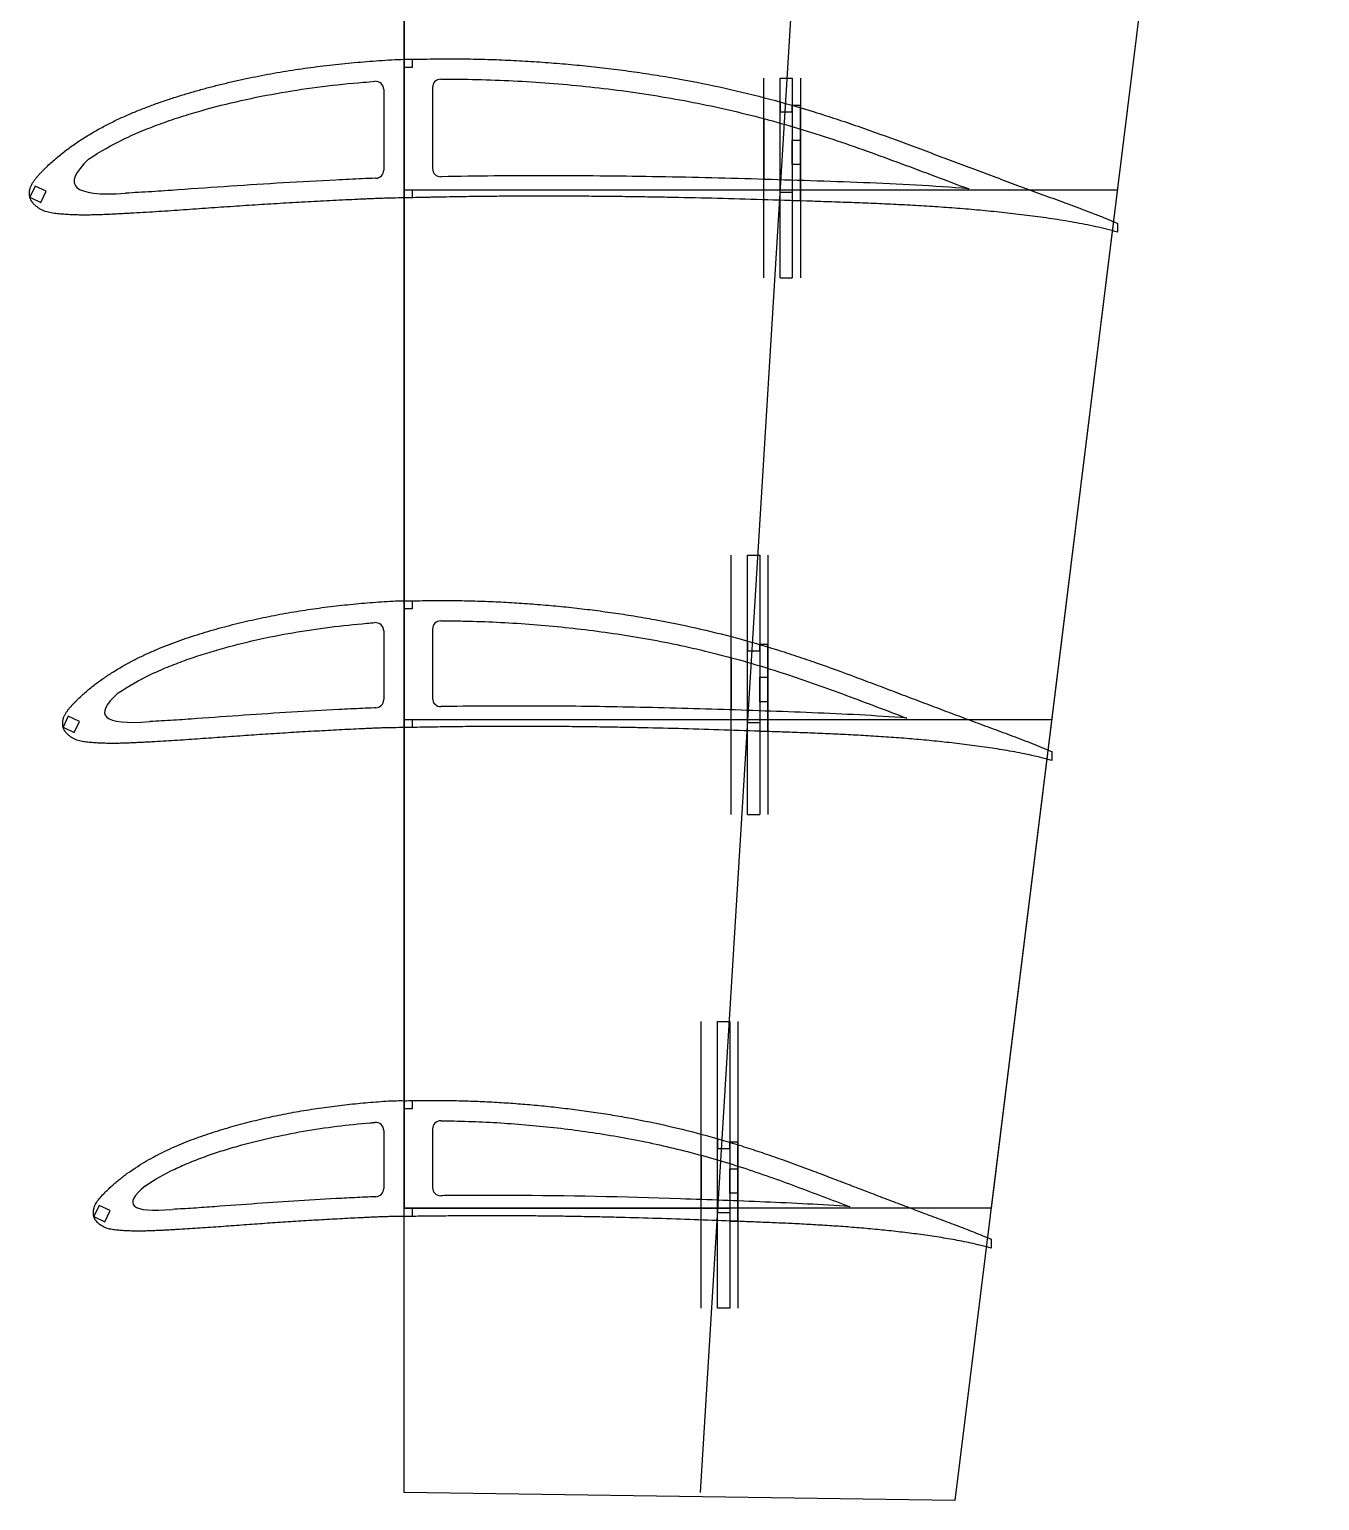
# Model space of a CAD drawing. Header units: millimetres. Extents: x -6564 to 404, y -3346 to 414.
# Drawn here: x -3141.1 to -2824.3, y -3346 to -2984.9 of the extents above; entities that cross this region are included whole.
import ezdxf

# ---------------------------------------------------------------- set-up
doc = ezdxf.new("R2010")
doc.units = ezdxf.units.MM
for name, color, linetype in [('10', 7, 'Continuous'), ('11', 80, 'Continuous'), ('7', 1, 'Continuous')]:
    doc.layers.add(name, color=color, linetype=linetype)
doc.layers.add('剖面线层', color=2, linetype='Continuous', lineweight=25)
doc.layers.add('细线层', color=4, linetype='Continuous', lineweight=25)

msp = doc.modelspace()

# ---------------------------------------------------------------- linework, layer by layer
for p, q in [((-3049.1355, -2994.2049), (-3049.1355, -2992.2205)), ((-3047.1355, -2992.2049), (-3047.1355, -2994.2049)), ((-3047.1355, -2994.2049), (-3049.1355, -2994.2049)), ((-3054.1355, -2999.6211), (-3054.1355, -3019.4115)), ((-3042.1355, -2999.1159), (-3042.1355, -3019.0498)), ((-2956.825, -3002.6789), (-2956.825, -3005.0789)), ((-2953.825, -3005.0789), (-2953.825, -3003.5238)), ((-2960.825, -3006.7773), (-2960.825, -3021.6916)), ((-2956.825, -3005.0789), (-2953.825, -3005.0789)), ((-2953.825, -3005.0789), (-2953.825, -3012.0789)), ((-2953.825, -3008.7307), (-2953.825, -3021.9099)), ((-2953.825, -3012.0789), (-2951.825, -3012.0789)), ((-2951.825, -3012.0789), (-2951.825, -3018.0789)), ((-2951.825, -3018.0789), (-2953.825, -3018.0789)), ((-2953.825, -3018.0789), (-2953.825, -3024.818)), ((-3049.1355, -3026.2342), (-3049.1355, -3024.2342)), ((-3049.1355, -3024.2342), (-3047.1355, -3024.2342)), ((-3047.1355, -3024.2342), (-3047.1355, -3026.1936)), ((-2956.825, -3026.818), (-2956.825, -3024.818)), ((-2956.825, -3024.818), (-2953.825, -3024.818)), ((-2953.825, -3024.818), (-2953.825, -3026.9134)), ((-3049.1355, -3127.1155), (-3049.1355, -3125.1325)), ((-3047.1355, -3125.1155), (-3047.1355, -3127.1155)), ((-3047.1355, -3127.1155), (-3049.1355, -3127.1155)), ((-3054.1355, -3132.4872), (-3054.1355, -3149.3926)), ((-3042.1355, -3132.0491), (-3042.1355, -3149.0932)), ((-2964.7989, -3135.0009), (-2964.7989, -3137.4009)), ((-2964.7989, -3137.4009), (-2961.7989, -3137.4009)), ((-2961.7989, -3137.4009), (-2961.7989, -3135.8629)), ((-2961.7989, -3137.4009), (-2961.7989, -3143.9009)), ((-2968.7989, -3139.0869), (-2968.7989, -3151.8966)), ((-2961.7989, -3141.0794), (-2961.7989, -3152.1353)), ((-2961.7989, -3143.9009), (-2959.7989, -3143.9009)), ((-2959.7989, -3143.9009), (-2959.7989, -3149.9009)), ((-2959.7989, -3149.9009), (-2961.7989, -3149.9009)), ((-2961.7989, -3149.9009), (-2961.7989, -3155.0349)), ((-3049.1355, -3156.2342), (-3049.1355, -3154.2342)), ((-3049.1355, -3154.2342), (-3047.1355, -3154.2342)), ((-3047.1355, -3154.2342), (-3047.1355, -3156.2002)), ((-2964.7989, -3157.0349), (-2964.7989, -3155.0349)), ((-2964.7989, -3155.0349), (-2961.7989, -3155.0349)), ((-2961.7989, -3155.0349), (-2961.7989, -3157.1392)), ((-3049.1355, -3249.803), (-3049.1355, -3247.8208)), ((-3047.1355, -3247.803), (-3047.1355, -3249.803)), ((-3047.1355, -3249.803), (-3049.1355, -3249.803)), ((-3054.1355, -3255.1355), (-3054.1355, -3269.3783)), ((-3042.1355, -3254.7654), (-3042.1355, -3269.138)), ((-2972.1594, -3257.149), (-2972.1594, -3259.549)), ((-2972.1594, -3259.549), (-2969.1594, -3259.549)), ((-2969.1594, -3259.549), (-2969.1594, -3258.0303)), ((-2976.1594, -3261.2212), (-2976.1594, -3272.0866)), ((-2969.1594, -3263.2578), (-2969.1594, -3272.3481)), ((-2969.1594, -3264.549), (-2967.1594, -3264.549)), ((-2969.1594, -3270.549), (-2969.1594, -3264.549)), ((-2967.1594, -3264.549), (-2967.1594, -3270.549)), ((-2967.1594, -3270.549), (-2969.1594, -3270.549)), ((-3049.1355, -3276.2342), (-3049.1355, -3274.2342)), ((-3049.1355, -3274.2342), (-3047.1355, -3274.2342)), ((-3047.1355, -3274.2342), (-3047.1355, -3276.2085)), ((-2972.1594, -3277.2384), (-2972.1594, -3275.2384)), ((-2972.1594, -3275.2384), (-2969.1594, -3275.2384)), ((-2969.1594, -3275.2384), (-2969.1594, -3277.3527))]:
    msp.add_line(p, q)
at = {"color": 7, "linetype": 'Continuous', "lineweight": 25}
for p, q in [((-3126.5964, -3016.7488), (-3126.5963, -3016.749)), ((-3139.7513, -3023.3476), (-3141.0191, -3026.0665)), ((-3137.0323, -3024.6154), (-3139.7513, -3023.3476)), ((-3138.3002, -3027.3344), (-3137.0323, -3024.6154)), ((-3141.0191, -3026.0665), (-3138.3002, -3027.3344)), ((-2873.9934, -3032.4624), (-2873.9912, -3034.6469)), ((-3119.3447, -3147.7519), (-3119.3445, -3147.7521)), ((-3131.5777, -3153.4439), (-3132.8456, -3156.1628)), ((-3128.8588, -3154.7117), (-3131.5777, -3153.4439)), ((-3130.1266, -3157.4307), (-3128.8588, -3154.7117)), ((-3132.8456, -3156.1628), (-3130.1266, -3157.4307)), ((-2890.1276, -3162.1163), (-2890.1247, -3164.3117)), ((-3112.6501, -3268.6778), (-3112.6497, -3268.6781)), ((-3124.032, -3273.5327), (-3125.2999, -3276.2516)), ((-3121.3131, -3274.8005), (-3124.032, -3273.5327)), ((-3122.5809, -3277.5194), (-3121.3131, -3274.8005)), ((-3106.0342, -3274.5098), (-3106.0358, -3274.5099)), ((-3125.2999, -3276.2516), (-3122.5809, -3277.5194)), ((-2905.0225, -3281.7967), (-2905.019, -3284.0021))]:
    msp.add_line(p, q, dxfattribs=at)
for centre, start, end in [((-3056.1355, -2999.6211), 0, 94.349868), ((-3040.1355, -2999.1159), 90.458323, 180), ((-3056.1355, -3019.4115), 272.117061, 0), ((-3040.1355, -3019.0498), 180, 271.122232), ((-3056.1355, -3132.4872), 0, 94.496354), ((-3040.1355, -3132.0491), 90.096453, 180), ((-3056.1355, -3149.3926), 272.302083, 360), ((-3040.1355, -3149.0932), 180, 270.923656), ((-3056.1355, -3255.1355), 0, 94.699744), ((-3040.1355, -3254.7654), 89.686792, 180), ((-3056.1355, -3269.3783), 272.593728, 360), ((-3040.1355, -3269.138), 180, 270.708374)]:
    msp.add_arc(centre, 2, start, end)
for points, knots in [([(-2873.9912, -3034.6469), (-2874.8671, -3034.3875), (-2876.6376, -3033.934), (-2879.3039, -3033.299), (-2881.9871, -3032.737), (-2884.6814, -3032.2311), (-2887.3849, -3031.776), (-2890.0948, -3031.361), (-2892.8095, -3030.9765), (-2895.5277, -3030.6171), (-2898.2491, -3030.2809), (-2901.8813, -3029.8615), (-2906.4279, -3029.3922), (-2911.8922, -3028.9101), (-2917.3627, -3028.4978), (-2922.8382, -3028.1524), (-2928.3173, -3027.8622), (-2933.7988, -3027.6166), (-2939.282, -3027.4039), (-2944.7662, -3027.2112), (-2952.079, -3026.968), (-2961.2208, -3026.6758), (-2972.1923, -3026.3676), (-2981.336, -3026.1609), (-2988.6512, -3026.0299), (-2994.1377, -3025.9486), (-2999.6239, -3025.8842), (-3005.1101, -3025.8402), (-3010.5958, -3025.8134), (-3016.0812, -3025.8074), (-3021.566, -3025.8222), (-3027.0501, -3025.8613), (-3031.6195, -3025.9126), (-3035.2745, -3025.9653), (-3038.0155, -3026.0126), (-3040.2994, -3026.0544), (-3042.1264, -3026.0944), (-3043.9532, -3026.1308), (-3046.2364, -3026.1771), (-3048.0632, -3026.2109), (-3049.9982, -3026.253), (-3051.5305, -3026.2855), (-3053.5734, -3026.3348), (-3055.1054, -3026.3789), (-3056.6371, -3026.4356), (-3058.1681, -3026.5046), (-3059.6992, -3026.5732), (-3061.7406, -3026.6625), (-3064.2918, -3026.7843), (-3067.3527, -3026.936), (-3070.4132, -3027.0941), (-3074.493, -3027.3159), (-3078.5718, -3027.5505), (-3082.6495, -3027.8), (-3085.7072, -3027.9928), (-3088.7645, -3028.1915), (-3091.8212, -3028.3959), (-3094.8775, -3028.6052), (-3097.9335, -3028.8184), (-3100.9891, -3029.0347), (-3104.0446, -3029.2512), (-3107.1003, -3029.4642), (-3110.1565, -3029.6681), (-3113.2136, -3029.8583), (-3115.762, -3030.0008), (-3117.8011, -3030.1074), (-3119.3306, -3030.1842), (-3120.8602, -3030.258), (-3122.39, -3030.3272), (-3123.9202, -3030.3866), (-3125.451, -3030.4325), (-3126.9822, -3030.4549), (-3128.5136, -3030.4537), (-3130.0446, -3030.4188), (-3131.5748, -3030.3556), (-3133.1025, -3030.2489), (-3134.6274, -3030.1088), (-3136.1455, -3029.8987), (-3137.3765, -3029.5432), (-3138.2994, -3029.1041), (-3138.8456, -3028.7734), (-3139.2571, -3028.4718), (-3139.6547, -3028.1519), (-3140.0217, -3027.7964), (-3140.3089, -3027.4547), (-3140.4633, -3027.2523), (-3140.5718, -3027.0951), (-3140.6714, -3026.9321), (-3140.7599, -3026.7626), (-3140.8388, -3026.5887), (-3140.9179, -3026.4156), (-3140.9873, -3026.2389), (-3141.0332, -3026.0545), (-3141.0688, -3025.8678), (-3141.0952, -3025.6788), (-3141.1138, -3025.4888), (-3141.129, -3025.2342), (-3141.1339, -3024.9148), (-3141.0988, -3024.5971), (-3141.0643, -3024.3451), (-3141.0262, -3024.1578), (-3140.9774, -3023.9729), (-3140.9033, -3023.7291), (-3140.792, -3023.4302), (-3140.63, -3023.0835), (-3140.3904, -3022.6327), (-3140.0454, -3022.0955), (-3139.5882, -3021.4812), (-3139.0982, -3020.8925), (-3138.5859, -3020.3235), (-3138.0565, -3019.7703), (-3137.5187, -3019.2253), (-3136.7935, -3018.5069), (-3135.8663, -3017.6299), (-3134.722, -3016.612), (-3133.5428, -3015.6348), (-3132.3359, -3014.6922), (-3130.6929, -3013.4797), (-3128.5831, -3012.0424), (-3125.9816, -3010.425), (-3123.3156, -3008.9163), (-3120.5924, -3007.5133), (-3117.8176, -3006.2157), (-3114.9999, -3005.014), (-3112.1502, -3003.8906), (-3109.2724, -3002.8409), (-3106.3718, -3001.8564), (-3103.4507, -3000.9339), (-3100.512, -3000.069), (-3097.5587, -2999.2554), (-3094.5923, -2998.4901), (-3091.614, -2997.7725), (-3088.6245, -2997.1023), (-3084.625, -2996.2707), (-3079.6028, -2995.3435), (-3074.5556, -2994.5613), (-3070.5063, -2994.0155), (-3067.4639, -2993.647), (-3064.417, -2993.3164), (-3061.3664, -2993.0192), (-3058.3116, -2992.768), (-3055.2554, -2992.5319), (-3052.1968, -2992.3273), (-3050.1557, -2992.2428), (-3049.1355, -2992.2205)], [0, 0, 0, 0, 0.00737426, 0.01474851, 0.02212277, 0.02949703, 0.03687129, 0.04424554, 0.0516198, 0.05899406, 0.06636831, 0.07374257, 0.08849108, 0.1032396, 0.11798811, 0.13273663, 0.14748514, 0.16223365, 0.17698217, 0.19173068, 0.2064792, 0.23597622, 0.26547325, 0.29497028, 0.3097188, 0.32446731, 0.33921582, 0.35396434, 0.36871285, 0.38346137, 0.39820988, 0.41295839, 0.42770691, 0.43508116, 0.44245542, 0.44982968, 0.45351681, 0.45720394, 0.46457819, 0.47195245, 0.47195245, 0.48020319, 0.48432856, 0.48845394, 0.49257931, 0.49670468, 0.50083005, 0.50495542, 0.51320616, 0.52145691, 0.52970765, 0.53795839, 0.55445988, 0.56271062, 0.57096137, 0.57921211, 0.58746285, 0.59571359, 0.60396434, 0.61221508, 0.62046582, 0.62871657, 0.63696731, 0.64521805, 0.6534688, 0.65759417, 0.66171954, 0.66584491, 0.66997028, 0.67409565, 0.67822102, 0.6823464, 0.68647177, 0.69059714, 0.69472251, 0.69884788, 0.70297325, 0.70709862, 0.711224, 0.71328668, 0.71534937, 0.71638071, 0.71741205, 0.71947474, 0.72050608, 0.72102175, 0.72153742, 0.7220531, 0.72256877, 0.72308444, 0.72360011, 0.72411578, 0.72463145, 0.72514712, 0.7256628, 0.72617847, 0.72669414, 0.72772548, 0.72875682, 0.7292725, 0.72978817, 0.73030384, 0.73081951, 0.73185085, 0.7328822, 0.73391354, 0.73597622, 0.73803891, 0.7401016, 0.74216428, 0.74422697, 0.74628965, 0.74835234, 0.75247771, 0.75660308, 0.76072845, 0.76485383, 0.7689792, 0.77722994, 0.78548068, 0.79373143, 0.80198217, 0.81023291, 0.81848365, 0.8267344, 0.83498514, 0.84323588, 0.85148663, 0.85973737, 0.86798811, 0.87623886, 0.8844896, 0.89274034, 0.90099108, 0.91749257, 0.93399406, 0.9422448, 0.95049554, 0.95874629, 0.96699703, 0.97524777, 0.98349851, 0.99174926, 1, 1, 1, 1]), ([(-3049.1355, -2992.2205), (-3048.1912, -2992.2145), (-3046.3028, -2992.199), (-3043.4704, -2992.1607), (-3040.638, -2992.114), (-3037.8053, -2992.1042), (-3034.9726, -2992.1137), (-3031.1959, -2992.1677), (-3027.4203, -2992.2695), (-3023.6464, -2992.4235), (-3019.874, -2992.6089), (-3015.162, -2992.9049), (-3009.5143, -2993.355), (-3003.8753, -2993.9031), (-2998.246, -2994.5446), (-2992.6289, -2995.2833), (-2987.0254, -2996.1209), (-2979.577, -2997.3814), (-2970.3166, -2999.2362), (-2959.3077, -3001.9283), (-2950.231, -3004.5373), (-2943.0361, -3006.8394), (-2935.8816, -3009.2642), (-2928.779, -3011.8369), (-2921.7, -3014.4729), (-2916.3963, -3016.4646), (-2911.0926, -3018.4565), (-2905.7884, -3020.447), (-2900.481, -3022.4289), (-2896.054, -3024.0695), (-2892.5095, -3025.3738), (-2889.849, -3026.3462), (-2887.1887, -3027.3194), (-2884.5309, -3028.2992), (-2881.8802, -3029.2982), (-2879.2373, -3030.3179), (-2876.6076, -3031.3711), (-2874.8605, -3032.0884), (-2873.9934, -3032.4624)], [0, 0, 0, 0, 0.015625, 0.03125, 0.046875, 0.0625, 0.078125, 0.09375, 0.125, 0.140625, 0.15625, 0.1875, 0.21875, 0.25, 0.28125, 0.3125, 0.34375, 0.375, 0.4375, 0.5, 0.5625, 0.59375, 0.625, 0.6875, 0.71875, 0.75, 0.78125, 0.8125, 0.84375, 0.875, 0.890625, 0.90625, 0.921875, 0.9375, 0.953125, 0.96875, 0.984375, 1, 1, 1, 1]), ([(-3126.5963, -3016.749), (-3123.7745, -3014.8559), (-3120.8466, -3013.2038), (-3116.3221, -3011.0262), (-3114.7915, -3010.3513), (-3111.6972, -3009.0762), (-3110.1339, -3008.4755), (-3106.9795, -3007.337), (-3105.3888, -3006.7982), (-3102.1834, -3005.7752), (-3100.5675, -3005.2911), (-3095.6961, -3003.9096), (-3092.4281, -3003.0836), (-3085.8549, -3001.6053), (-3082.5495, -3000.9535), (-3075.9046, -2999.8098), (-3072.5629, -2999.3173), (-3065.871, -2998.4811), (-3062.5186, -2998.1334), (-3058.2025, -2997.7765), (-3057.245, -2997.6998), (-3056.2872, -2997.6269)], [0, 0, 0, 0, 0.125, 0.125, 0.1875, 0.1875, 0.25, 0.25, 0.3125, 0.3125, 0.375, 0.375, 0.5, 0.5, 0.625, 0.625, 0.75, 0.75, 0.875, 0.875, 0.910623833, 0.910623833, 0.910623833, 0.910623833]), ([(-3040.1515, -2997.116), (-3040.1487, -2997.116), (-3040.1459, -2997.1159), (-3037.1699, -2997.0922), (-3034.1994, -2997.1134), (-3025.2963, -2997.3054), (-3019.3714, -2997.6028), (-3007.5421, -2998.5201), (-3001.6375, -2999.1392), (-2992.7959, -3000.3122), (-2989.8509, -3000.7441), (-2983.9684, -3001.7006), (-2981.0408, -3002.2238), (-2972.3007, -3003.9336), (-2966.532, -3005.2646), (-2957.9627, -3007.536), (-2955.12, -3008.3382), (-2949.4618, -3010.0322), (-2946.6467, -3010.9254), (-2938.2361, -3013.7188), (-2932.6751, -3015.7327), (-2924.3536, -3018.8191), (-2921.5831, -3019.8588), (-2916.0425, -3021.9395), (-2913.2723, -3022.9802), (-2910.5016, -3024.0196)], [0.062441146, 0.062441146, 0.062441146, 0.062441146, 0.0625, 0.0625, 0.125, 0.125, 0.25, 0.25, 0.375, 0.375, 0.4375, 0.4375, 0.5, 0.5, 0.625, 0.625, 0.6875, 0.6875, 0.75, 0.75, 0.875, 0.875, 0.9375, 0.9375, 1, 1, 1, 1]), ([(-3056.0616, -3021.4101), (-3056.0942, -3021.4113), (-3056.1268, -3021.4126), (-3057.2379, -3021.4543), (-3058.3159, -3021.5051), (-3060.4721, -3021.6012), (-3061.5503, -3021.6481), (-3063.7062, -3021.7491), (-3064.784, -3021.8016), (-3070.173, -3022.0683), (-3074.4831, -3022.3018), (-3083.1006, -3022.8111), (-3087.4082, -3023.0864), (-3096.0216, -3023.6674), (-3100.3272, -3023.9763), (-3106.7862, -3024.4296), (-3108.9394, -3024.5776), (-3113.2471, -3024.8511), (-3115.4017, -3024.9744), (-3117.557, -3025.0864)], [0.702652949, 0.702652949, 0.702652949, 0.702652949, 0.703125, 0.703125, 0.71875, 0.71875, 0.734375, 0.734375, 0.75, 0.75, 0.8125, 0.8125, 0.875, 0.875, 0.9375, 0.9375, 0.96875, 0.96875, 1, 1, 1, 1]), ([(-2910.5016, -3024.0196), (-2914.8073, -3023.6574), (-2919.1158, -3023.3625), (-2927.7373, -3022.8757), (-2932.0502, -3022.6823), (-2940.6781, -3022.345), (-2944.993, -3022.1992), (-2953.6232, -3021.9148), (-2957.9385, -3021.7767), (-2970.8857, -3021.3934), (-2979.5191, -3021.1825), (-2996.7917, -3020.8958), (-3005.4279, -3020.8147), (-3022.6995, -3020.8043), (-3031.3349, -3020.8798), (-3040.012, -3021.0478), (-3040.0542, -3021.0486), (-3040.0963, -3021.0495)], [0, 0, 0, 0, 0.0625, 0.0625, 0.125, 0.125, 0.1875, 0.1875, 0.25, 0.25, 0.375, 0.375, 0.5, 0.5, 0.625, 0.625, 0.625610156, 0.625610156, 0.625610156, 0.625610156]), ([(-2890.1247, -3164.3117), (-2890.9232, -3164.0799), (-2892.534, -3163.6651), (-2894.9605, -3163.0886), (-2897.4008, -3162.5741), (-2899.8506, -3162.1094), (-2902.308, -3161.689), (-2904.7709, -3161.3041), (-2907.2376, -3160.9467), (-2909.7073, -3160.6128), (-2912.1796, -3160.3001), (-2915.4789, -3159.9103), (-2919.6082, -3159.4734), (-2924.5699, -3159.0241), (-2929.5361, -3158.638), (-2934.506, -3158.312), (-2939.4782, -3158.0358), (-2944.452, -3157.7995), (-2949.4267, -3157.5925), (-2954.4017, -3157.404), (-2961.0352, -3157.1642), (-2969.3272, -3156.8764), (-2979.2788, -3156.5693), (-2987.5736, -3156.3588), (-2994.2108, -3156.2212), (-2999.1894, -3156.1333), (-3004.1687, -3156.0606), (-3009.1488, -3156.0069), (-3014.1297, -3155.9682), (-3019.1115, -3155.9486), (-3024.0942, -3155.9475), (-3029.0778, -3155.9693), (-3033.2315, -3156.0038), (-3036.5549, -3156.0421), (-3039.0477, -3156.0771), (-3041.1252, -3156.1111), (-3042.7873, -3156.1417), (-3044.4495, -3156.1647), (-3046.5273, -3156.191), (-3048.1901, -3156.2151), (-3049.9513, -3156.2508), (-3051.3462, -3156.2721), (-3053.2061, -3156.3066), (-3054.6011, -3156.341), (-3055.9957, -3156.3913), (-3057.3897, -3156.4572), (-3058.7838, -3156.5218), (-3060.643, -3156.6039), (-3062.9666, -3156.7182), (-3065.7549, -3156.8596), (-3068.5433, -3157.0064), (-3072.2609, -3157.2128), (-3075.9783, -3157.4308), (-3079.6954, -3157.6628), (-3082.4831, -3157.8417), (-3085.2707, -3158.0262), (-3088.0581, -3158.2157), (-3090.8455, -3158.4099), (-3093.6327, -3158.6081), (-3096.4199, -3158.8086), (-3099.2073, -3159.0094), (-3101.9951, -3159.2071), (-3104.7836, -3159.3967), (-3107.5731, -3159.5736), (-3109.8986, -3159.706), (-3111.7595, -3159.8056), (-3113.1553, -3159.8773), (-3114.5513, -3159.9466), (-3115.9475, -3160.0111), (-3117.3441, -3160.0667), (-3118.7412, -3160.1104), (-3120.1389, -3160.1309), (-3121.5368, -3160.1309), (-3122.9342, -3160.0987), (-3124.3311, -3160.0419), (-3125.7255, -3159.9433), (-3127.1177, -3159.8165), (-3128.5026, -3159.6177), (-3129.6231, -3159.2806), (-3130.4594, -3158.8671), (-3130.9546, -3158.5596), (-3131.3256, -3158.2778), (-3131.6845, -3157.9808), (-3132.0135, -3157.6501), (-3132.2691, -3157.3327), (-3132.4049, -3157.144), (-3132.4999, -3156.9977), (-3132.5866, -3156.8464), (-3132.6635, -3156.6898), (-3132.7313, -3156.5291), (-3132.7966, -3156.368), (-3132.851, -3156.2033), (-3132.8838, -3156.033), (-3132.9086, -3155.8611), (-3132.9266, -3155.6879), (-3132.9385, -3155.514), (-3132.9482, -3155.2814), (-3132.9537, -3154.9899), (-3132.9234, -3154.6997), (-3132.8995, -3154.4687), (-3132.8692, -3154.2968), (-3132.8281, -3154.1272), (-3132.7653, -3153.9032), (-3132.6694, -3153.6281), (-3132.5254, -3153.3098), (-3132.3125, -3152.8952), (-3132.0019, -3152.402), (-3131.5886, -3151.838), (-3131.1445, -3151.2982), (-3130.6789, -3150.7767), (-3130.1968, -3150.2706), (-3129.7073, -3149.7717), (-3129.0464, -3149.1147), (-3128.2017, -3148.3123), (-3127.1592, -3147.3806), (-3126.0842, -3146.4868), (-3124.9842, -3145.6241), (-3123.4862, -3144.5147), (-3121.5619, -3143.2004), (-3119.1896, -3141.7202), (-3116.7573, -3140.3411), (-3114.2733, -3139.0574), (-3111.7416, -3137.8711), (-3109.1709, -3136.7723), (-3106.5714, -3135.7443), (-3103.9458, -3134.7853), (-3101.2999, -3133.8844), (-3098.6351, -3133.0412), (-3095.9547, -3132.2502), (-3093.261, -3131.5062), (-3090.5557, -3130.8063), (-3087.8396, -3130.1501), (-3085.1137, -3129.5372), (-3081.4671, -3128.7768), (-3076.8888, -3127.9292), (-3072.2889, -3127.2135), (-3068.5991, -3126.7142), (-3065.8273, -3126.3774), (-3063.0518, -3126.0744), (-3060.2732, -3125.8031), (-3057.4915, -3125.5715), (-3054.7088, -3125.3545), (-3051.9233, -3125.1817), (-3050.0643, -3125.1326), (-3049.1355, -3125.1325)], [0, 0, 0, 0, 0.00737426, 0.01474851, 0.02212277, 0.02949703, 0.03687129, 0.04424554, 0.0516198, 0.05899406, 0.06636831, 0.07374257, 0.08849108, 0.1032396, 0.11798811, 0.13273663, 0.14748514, 0.16223365, 0.17698217, 0.19173068, 0.2064792, 0.23597622, 0.26547325, 0.29497028, 0.3097188, 0.32446731, 0.33921582, 0.35396434, 0.36871285, 0.38346137, 0.39820988, 0.41295839, 0.42770691, 0.43508116, 0.44245542, 0.44982968, 0.45351681, 0.45720394, 0.46457819, 0.47195245, 0.47195245, 0.48020319, 0.48432856, 0.48845394, 0.49257931, 0.49670468, 0.50083005, 0.50495542, 0.51320616, 0.52145691, 0.52970765, 0.53795839, 0.55445988, 0.56271062, 0.57096137, 0.57921211, 0.58746285, 0.59571359, 0.60396434, 0.61221508, 0.62046582, 0.62871657, 0.63696731, 0.64521805, 0.6534688, 0.65759417, 0.66171954, 0.66584491, 0.66997028, 0.67409565, 0.67822102, 0.6823464, 0.68647177, 0.69059714, 0.69472251, 0.69884788, 0.70297325, 0.70709862, 0.711224, 0.71328668, 0.71534937, 0.71638071, 0.71741205, 0.71947474, 0.72050608, 0.72102175, 0.72153742, 0.7220531, 0.72256877, 0.72308444, 0.72360011, 0.72411578, 0.72463145, 0.72514712, 0.7256628, 0.72617847, 0.72669414, 0.72772548, 0.72875682, 0.7292725, 0.72978817, 0.73030384, 0.73081951, 0.73185085, 0.7328822, 0.73391354, 0.73597622, 0.73803891, 0.7401016, 0.74216428, 0.74422697, 0.74628965, 0.74835234, 0.75247771, 0.75660308, 0.76072845, 0.76485383, 0.7689792, 0.77722994, 0.78548068, 0.79373143, 0.80198217, 0.81023291, 0.81848365, 0.8267344, 0.83498514, 0.84323588, 0.85148663, 0.85973737, 0.86798811, 0.87623886, 0.8844896, 0.89274034, 0.90099108, 0.91749257, 0.93399406, 0.9422448, 0.95049554, 0.95874629, 0.96699703, 0.97524777, 0.98349851, 0.99174926, 1, 1, 1, 1]), ([(-3049.1355, -3125.1325), (-3048.2777, -3125.1244), (-3046.5622, -3125.1118), (-3043.989, -3125.0856), (-3041.4159, -3125.0484), (-3038.8425, -3125.0482), (-3036.2692, -3125.0633), (-3032.8385, -3125.1233), (-3029.4088, -3125.2248), (-3025.9809, -3125.3751), (-3022.5544, -3125.5532), (-3018.2745, -3125.8343), (-3013.1451, -3126.2576), (-3008.0238, -3126.7698), (-3002.9117, -3127.3673), (-2997.8106, -3128.0524), (-2992.7223, -3128.827), (-2985.9592, -3129.9912), (-2977.5512, -3131.699), (-2967.5569, -3134.1718), (-2959.3177, -3136.5642), (-2952.7872, -3138.6728), (-2946.2938, -3140.8935), (-2939.8481, -3143.2485), (-2933.4236, -3145.6604), (-2928.6105, -3147.483), (-2923.7974, -3149.3058), (-2918.9837, -3151.1268), (-2914.1673, -3152.9411), (-2910.15, -3154.4431), (-2906.9337, -3155.6379), (-2904.5198, -3156.5295), (-2902.1057, -3157.4207), (-2899.6938, -3158.3177), (-2897.288, -3159.2311), (-2894.8893, -3160.163), (-2892.5013, -3161.1223), (-2890.9157, -3161.7775), (-2890.1276, -3162.1163)], [0, 0, 0, 0, 0.015625, 0.03125, 0.046875, 0.0625, 0.078125, 0.09375, 0.125, 0.140625, 0.15625, 0.1875, 0.21875, 0.25, 0.28125, 0.3125, 0.34375, 0.375, 0.4375, 0.5, 0.5625, 0.59375, 0.625, 0.6875, 0.71875, 0.75, 0.78125, 0.8125, 0.84375, 0.875, 0.890625, 0.90625, 0.921875, 0.9375, 0.953125, 0.96875, 0.984375, 1, 1, 1, 1]), ([(-3119.3445, -3147.7521), (-3116.7873, -3146.0434), (-3114.1341, -3144.5512), (-3110.0332, -3142.5856), (-3108.6458, -3141.9765), (-3105.842, -3140.8238), (-3104.4254, -3140.2805), (-3101.5668, -3139.2512), (-3100.1256, -3138.7633), (-3097.221, -3137.8377), (-3095.7564, -3137.3992), (-3091.345, -3136.1485), (-3088.3855, -3135.4002), (-3082.4325, -3134.0604), (-3079.4389, -3133.4695), (-3073.4205, -3132.4316), (-3070.3941, -3131.9839), (-3064.3343, -3131.2241), (-3061.2986, -3130.9081), (-3057.6025, -3130.5987), (-3056.9475, -3130.5449), (-3056.2923, -3130.4934)], [0, 0, 0, 0, 0.125, 0.125, 0.1875, 0.1875, 0.25, 0.25, 0.3125, 0.3125, 0.375, 0.375, 0.5, 0.5, 0.625, 0.625, 0.75, 0.75, 0.875, 0.875, 0.901916741, 0.901916741, 0.901916741, 0.901916741]), ([(-3040.1389, -3130.0491), (-3039.164, -3130.0475), (-3038.1896, -3130.0516), (-3035.8953, -3130.0698), (-3034.5759, -3130.0921), (-3027.9827, -3130.2456), (-3022.72, -3130.5146), (-3012.2177, -3131.3343), (-3006.9779, -3131.8837), (-2996.5211, -3133.2621), (-2991.3042, -3134.0926), (-2983.5, -3135.5965), (-2980.9028, -3136.1401), (-2975.7422, -3137.3102), (-2973.1754, -3137.937), (-2968.0677, -3139.2705), (-2965.5267, -3139.9769), (-2960.47, -3141.4679), (-2957.9547, -3142.2535), (-2950.4434, -3144.7177), (-2945.4821, -3146.503), (-2938.0647, -3149.2569), (-2935.5962, -3150.187), (-2930.6611, -3152.0532), (-2928.1942, -3152.9884), (-2925.7269, -3153.9224)], [0.070694357, 0.070694357, 0.070694357, 0.070694357, 0.09375, 0.09375, 0.125, 0.125, 0.25, 0.25, 0.375, 0.375, 0.5, 0.5, 0.5625, 0.5625, 0.625, 0.625, 0.6875, 0.6875, 0.75, 0.75, 0.875, 0.875, 0.9375, 0.9375, 1, 1, 1, 1]), ([(-3056.0552, -3151.391), (-3056.1947, -3151.3966), (-3056.3341, -3151.4024), (-3057.4411, -3151.4506), (-3058.4083, -3151.4982), (-3061.3107, -3151.6284), (-3063.2451, -3151.7242), (-3069.0476, -3152.0209), (-3072.9149, -3152.2368), (-3080.6473, -3152.7067), (-3084.5124, -3152.9594), (-3092.2411, -3153.4913), (-3096.1045, -3153.7738), (-3101.9002, -3154.1871), (-3103.8322, -3154.322), (-3107.6975, -3154.5715), (-3109.6309, -3154.6838), (-3111.5649, -3154.7866)], [0.70087281, 0.70087281, 0.70087281, 0.70087281, 0.703125, 0.703125, 0.71875, 0.71875, 0.75, 0.75, 0.8125, 0.8125, 0.875, 0.875, 0.9375, 0.9375, 0.96875, 0.96875, 1, 1, 1, 1]), ([(-2925.7269, -3153.9224), (-2933.4572, -3153.3024), (-2941.1985, -3152.9197), (-2952.8154, -3152.4553), (-2956.6884, -3152.3159), (-2964.4347, -3152.0418), (-2968.308, -3151.9097), (-2979.9295, -3151.543), (-2987.6795, -3151.3415), (-3003.1832, -3151.0564), (-3010.935, -3150.97), (-3025.8257, -3150.9344), (-3032.9645, -3150.9778), (-3040.1033, -3151.0929)], [0, 0, 0, 0, 0.125, 0.125, 0.1875, 0.1875, 0.25, 0.25, 0.375, 0.375, 0.5, 0.5, 0.615117322, 0.615117322, 0.615117322, 0.615117322]), ([(-2905.019, -3284.0021), (-2905.746, -3283.7958), (-2907.2093, -3283.4167), (-2909.4144, -3282.8943), (-2911.6305, -3282.4237), (-2913.8546, -3281.9969), (-2916.0848, -3281.6085), (-2918.3196, -3281.2515), (-2920.5574, -3280.9192), (-2922.7977, -3280.6087), (-2925.04, -3280.3178), (-2928.032, -3279.9552), (-2931.7761, -3279.5484), (-2936.2737, -3279.1293), (-2940.7745, -3278.7672), (-2945.2775, -3278.4593), (-2949.7819, -3278.196), (-2954.2869, -3277.9681), (-2958.7921, -3277.7665), (-2963.2972, -3277.5819), (-2969.3035, -3277.3453), (-2976.8109, -3277.0615), (-2985.8209, -3276.7554), (-2993.332, -3276.5414), (-2999.3432, -3276.3977), (-3003.853, -3276.3037), (-3008.3643, -3276.2233), (-3012.8773, -3276.1606), (-3017.3922, -3276.1109), (-3021.9091, -3276.0788), (-3026.4282, -3276.0631), (-3030.9497, -3276.0688), (-3034.7197, -3276.0879), (-3037.737, -3276.1129), (-3040.0006, -3276.1366), (-3041.8875, -3276.1634), (-3043.3974, -3276.1852), (-3044.9077, -3276.1958), (-3046.7959, -3276.2037), (-3048.3072, -3276.2188), (-3049.908, -3276.2486), (-3051.176, -3276.2597), (-3052.8671, -3276.2805), (-3054.1355, -3276.3059), (-3055.4036, -3276.3504), (-3056.6711, -3276.4133), (-3057.9388, -3276.4742), (-3059.6297, -3276.5497), (-3061.7432, -3276.657), (-3064.2798, -3276.789), (-3066.817, -3276.9253), (-3070.2002, -3277.1175), (-3073.584, -3277.3202), (-3076.9682, -3277.536), (-3079.5067, -3277.7021), (-3082.0453, -3277.8735), (-3084.5841, -3278.0492), (-3087.1231, -3278.2295), (-3089.6623, -3278.4138), (-3092.2018, -3278.5998), (-3094.7417, -3278.786), (-3097.2821, -3278.9697), (-3099.8234, -3279.146), (-3102.3658, -3279.3106), (-3104.4856, -3279.4338), (-3106.1819, -3279.5268), (-3107.4543, -3279.594), (-3108.7269, -3279.659), (-3109.9998, -3279.7192), (-3111.2731, -3279.7713), (-3112.5469, -3279.8128), (-3113.8212, -3279.8316), (-3115.0958, -3279.8327), (-3116.37, -3279.803), (-3117.6438, -3279.7522), (-3118.9152, -3279.6611), (-3120.1848, -3279.5465), (-3121.4468, -3279.3581), (-3122.4653, -3279.0381), (-3123.2217, -3278.6482), (-3123.6698, -3278.362), (-3124.0033, -3278.0986), (-3124.3265, -3277.8228), (-3124.6205, -3277.5148), (-3124.8469, -3277.2199), (-3124.9656, -3277.0439), (-3125.048, -3276.9077), (-3125.1228, -3276.7672), (-3125.189, -3276.6223), (-3125.2465, -3276.4739), (-3125.2992, -3276.324), (-3125.3397, -3276.1704), (-3125.3603, -3276.0129), (-3125.3751, -3275.8549), (-3125.3854, -3275.6961), (-3125.3912, -3275.5371), (-3125.3958, -3275.3248), (-3125.4018, -3275.0591), (-3125.3761, -3274.7943), (-3125.3618, -3274.5827), (-3125.3388, -3274.4251), (-3125.3048, -3274.2694), (-3125.2525, -3274.0637), (-3125.1707, -3273.8108), (-3125.0434, -3273.5186), (-3124.8551, -3273.1375), (-3124.5763, -3272.6848), (-3124.2036, -3272.1674), (-3123.8017, -3271.6725), (-3123.3794, -3271.1949), (-3122.9409, -3270.7324), (-3122.4959, -3270.276), (-3121.8943, -3269.6756), (-3121.1258, -3268.9422), (-3120.1774, -3268.0901), (-3119.1986, -3267.2733), (-3118.1971, -3266.4844), (-3116.8332, -3265.4701), (-3115.0801, -3264.2694), (-3112.9193, -3262.9158), (-3110.7027, -3261.6563), (-3108.4396, -3260.4828), (-3106.1324, -3259.3993), (-3103.7897, -3258.3955), (-3101.4212, -3257.4555), (-3099.0283, -3256.5802), (-3096.6176, -3255.7565), (-3094.1895, -3254.9866), (-3091.7474, -3254.2637), (-3089.2935, -3253.584), (-3086.8291, -3252.9445), (-3084.3553, -3252.3449), (-3081.8726, -3251.785), (-3078.5519, -3251.0902), (-3074.3833, -3250.3161), (-3070.1964, -3249.6618), (-3066.8385, -3249.2055), (-3064.3163, -3248.898), (-3061.7914, -3248.6204), (-3059.264, -3248.373), (-3056.7343, -3248.1595), (-3054.2042, -3247.9602), (-3051.6709, -3247.8167), (-3049.9799, -3247.8002), (-3049.1355, -3247.8208)], [0, 0, 0, 0, 0.00737426, 0.01474851, 0.02212277, 0.02949703, 0.03687129, 0.04424554, 0.0516198, 0.05899406, 0.06636831, 0.07374257, 0.08849108, 0.1032396, 0.11798811, 0.13273663, 0.14748514, 0.16223365, 0.17698217, 0.19173068, 0.2064792, 0.23597622, 0.26547325, 0.29497028, 0.3097188, 0.32446731, 0.33921582, 0.35396434, 0.36871285, 0.38346137, 0.39820988, 0.41295839, 0.42770691, 0.43508116, 0.44245542, 0.44982968, 0.45351681, 0.45720394, 0.46457819, 0.47195245, 0.47195245, 0.48020319, 0.48432856, 0.48845394, 0.49257931, 0.49670468, 0.50083005, 0.50495542, 0.51320616, 0.52145691, 0.52970765, 0.53795839, 0.55445988, 0.56271062, 0.57096137, 0.57921211, 0.58746285, 0.59571359, 0.60396434, 0.61221508, 0.62046582, 0.62871657, 0.63696731, 0.64521805, 0.6534688, 0.65759417, 0.66171954, 0.66584491, 0.66997028, 0.67409565, 0.67822102, 0.6823464, 0.68647177, 0.69059714, 0.69472251, 0.69884788, 0.70297325, 0.70709862, 0.711224, 0.71328668, 0.71534937, 0.71638071, 0.71741205, 0.71947474, 0.72050608, 0.72102175, 0.72153742, 0.7220531, 0.72256877, 0.72308444, 0.72360011, 0.72411578, 0.72463145, 0.72514712, 0.7256628, 0.72617847, 0.72669414, 0.72772548, 0.72875682, 0.7292725, 0.72978817, 0.73030384, 0.73081951, 0.73185085, 0.7328822, 0.73391354, 0.73597622, 0.73803891, 0.7401016, 0.74216428, 0.74422697, 0.74628965, 0.74835234, 0.75247771, 0.75660308, 0.76072845, 0.76485383, 0.7689792, 0.77722994, 0.78548068, 0.79373143, 0.80198217, 0.81023291, 0.81848365, 0.8267344, 0.83498514, 0.84323588, 0.85148663, 0.85973737, 0.86798811, 0.87623886, 0.8844896, 0.89274034, 0.90099108, 0.91749257, 0.93399406, 0.9422448, 0.95049554, 0.95874629, 0.96699703, 0.97524777, 0.98349851, 0.99174926, 1, 1, 1, 1]), ([(-3049.1355, -3247.8208), (-3048.3576, -3247.8108), (-3046.8016, -3247.8009), (-3044.4678, -3247.7857), (-3042.134, -3247.7574), (-3039.8, -3247.7659), (-3037.4662, -3247.7862), (-3034.3548, -3247.8517), (-3031.2445, -3247.9529), (-3028.136, -3248.0999), (-3025.0288, -3248.2712), (-3021.148, -3248.5386), (-3016.497, -3248.9372), (-3011.8536, -3249.4162), (-3007.2189, -3249.973), (-3002.5944, -3250.6087), (-2997.9816, -3251.3251), (-2991.8511, -3252.4005), (-2984.2301, -3253.9726), (-2975.1725, -3256.2428), (-2967.7065, -3258.4352), (-2961.7892, -3260.3653), (-2955.9063, -3262.3976), (-2950.0668, -3264.5516), (-2944.2467, -3266.7567), (-2939.8864, -3268.4231), (-2935.5263, -3270.0897), (-2931.1653, -3271.7543), (-2926.8024, -3273.4137), (-2923.1633, -3274.7878), (-2920.2499, -3275.8815), (-2918.0637, -3276.6986), (-2915.8769, -3277.514), (-2913.692, -3278.3347), (-2911.5123, -3279.1691), (-2909.339, -3280.02), (-2907.1742, -3280.8926), (-2905.7376, -3281.4904), (-2905.0225, -3281.7967)], [0, 0, 0, 0, 0.015625, 0.03125, 0.046875, 0.0625, 0.078125, 0.09375, 0.125, 0.140625, 0.15625, 0.1875, 0.21875, 0.25, 0.28125, 0.3125, 0.34375, 0.375, 0.4375, 0.5, 0.5625, 0.59375, 0.625, 0.6875, 0.71875, 0.75, 0.78125, 0.8125, 0.84375, 0.875, 0.890625, 0.90625, 0.921875, 0.9375, 0.953125, 0.96875, 0.984375, 1, 1, 1, 1]), ([(-3112.6497, -3268.6781), (-3110.3371, -3267.1395), (-3107.9377, -3265.7952), (-3104.2284, -3264.0258), (-3102.9734, -3263.4774), (-3100.4381, -3262.4374), (-3099.157, -3261.9475), (-3096.572, -3261.019), (-3095.269, -3260.5781), (-3092.6425, -3259.7424), (-3091.3181, -3259.3462), (-3087.3318, -3258.2163), (-3084.6575, -3257.5397), (-3079.2778, -3256.3278), (-3076.5724, -3255.793), (-3071.1333, -3254.8528), (-3068.3984, -3254.4464), (-3062.9229, -3253.7571), (-3060.18, -3253.4703), (-3057.0547, -3253.2051), (-3056.6771, -3253.1733), (-3056.2994, -3253.1422)], [0, 0, 0, 0, 0.125, 0.125, 0.1875, 0.1875, 0.25, 0.25, 0.3125, 0.3125, 0.375, 0.375, 0.5, 0.5, 0.625, 0.625, 0.75, 0.75, 0.875, 0.875, 0.892178742, 0.892178742, 0.892178742, 0.892178742]), ([(-3040.1246, -3252.7654), (-3039.6209, -3252.7682), (-3039.1173, -3252.7724), (-3037.443, -3252.7889), (-3036.273, -3252.8109), (-3032.765, -3252.9), (-3030.4289, -3252.9899), (-3025.7621, -3253.2336), (-3023.4314, -3253.3867), (-3016.4469, -3253.9376), (-3011.8008, -3254.4263), (-3002.5291, -3255.6449), (-2997.9034, -3256.3747), (-2990.9836, -3257.6916), (-2988.6782, -3258.1673), (-2984.0958, -3259.1904), (-2981.8166, -3259.7385), (-2975.0132, -3261.4878), (-2970.5232, -3262.7933), (-2961.63, -3265.6694), (-2957.2267, -3267.2395), (-2948.4571, -3270.4932), (-2944.0889, -3272.1709), (-2939.7184, -3273.8412)], [0.080311748, 0.080311748, 0.080311748, 0.080311748, 0.09375, 0.09375, 0.125, 0.125, 0.1875, 0.1875, 0.25, 0.25, 0.375, 0.375, 0.5, 0.5, 0.5625, 0.5625, 0.625, 0.625, 0.75, 0.75, 0.875, 0.875, 1, 1, 1, 1]), ([(-2939.7184, -3273.8412), (-2946.6385, -3273.3135), (-2953.5681, -3272.9797), (-2963.966, -3272.5484), (-2967.4324, -3272.4133), (-2974.3656, -3272.15), (-2977.8324, -3272.0238), (-2995.169, -3271.4397), (-3009.0478, -3271.1371), (-3026.3942, -3271.06), (-3029.8635, -3271.0623), (-3035.0676, -3271.0894), (-3036.8023, -3271.1024), (-3039.0616, -3271.1254), (-3039.5862, -3271.1313), (-3040.1108, -3271.1378)], [0, 0, 0, 0, 0.125, 0.125, 0.1875, 0.1875, 0.25, 0.25, 0.5, 0.5, 0.5625, 0.5625, 0.59375, 0.59375, 0.603200247, 0.603200247, 0.603200247, 0.603200247]), ([(-3056.045, -3271.3763), (-3056.2788, -3271.3869), (-3056.5126, -3271.398), (-3057.6118, -3271.4518), (-3058.4774, -3271.4912), (-3061.074, -3271.6117), (-3062.8044, -3271.7035), (-3071.4566, -3272.1608), (-3078.374, -3272.5994), (-3088.7457, -3273.3292), (-3092.2021, -3273.5871), (-3097.3873, -3273.9633), (-3099.1159, -3274.0861), (-3102.5741, -3274.3133), (-3104.3039, -3274.4156), (-3106.0342, -3274.5098)], [0.698904424, 0.698904424, 0.698904424, 0.698904424, 0.703125, 0.703125, 0.71875, 0.71875, 0.75, 0.75, 0.875, 0.875, 0.9375, 0.9375, 0.96875, 0.96875, 1, 1, 1, 1])]:
    msp.add_open_spline(points, degree=3, knots=knots, dxfattribs=at)
for points in [[(-3126.5964, -3016.7488), (-3133.45, -3023.2058), (-3130.438, -3025.9851), (-3117.5606, -3025.0866)], [(-3117.557, -3025.0864), (-3117.5582, -3025.0864), (-3117.5594, -3025.0865), (-3117.5607, -3025.0866)], [(-3119.3447, -3147.7519), (-3125.6298, -3153.3242), (-3123.0376, -3155.6692), (-3111.568, -3154.7868)], [(-3111.5649, -3154.7866), (-3111.5659, -3154.7867), (-3111.567, -3154.7867), (-3111.5681, -3154.7868)], [(-3112.6501, -3268.6778), (-3118.4104, -3273.4334), (-3116.2056, -3275.3775), (-3106.0358, -3274.5099)]]:
    msp.add_open_spline(points, degree=3, dxfattribs=at)
at = {"layer": '10'}
for p in [(-3049.1355, -3024.2342), (-3049.1355, -3154.2342), (-3049.1355, -3274.2342)]:
    msp.add_point(p, dxfattribs=at)
at = {"layer": '11'}
for p, q in [((-3049.1355, -2749.2342), (-3049.1355, -3274.2342)), ((-2953.825, -3003.5238), (-2953.825, -3029.9794)), ((-2951.825, -3003.5238), (-2953.825, -3003.5238)), ((-2951.825, -3026.9781), (-2951.825, -3003.5238)), ((-3049.1355, -3024.2342), (-2953.825, -3024.2342)), ((-2951.825, -3026.9781), (-2953.825, -3026.9781)), ((-2961.7989, -3135.8629), (-2961.7989, -3159.1684)), ((-2959.7989, -3135.8629), (-2961.7989, -3135.8629)), ((-2959.7989, -3157.2099), (-2959.7989, -3135.8629)), ((-3049.1355, -3154.2342), (-2961.7989, -3154.2342)), ((-2959.7989, -3157.2099), (-2961.7989, -3157.2099)), ((-2969.1594, -3258.0303), (-2969.1594, -3280.0667)), ((-2967.1594, -3258.0303), (-2969.1594, -3258.0303)), ((-2967.1594, -3277.4303), (-2967.1594, -3258.0303)), ((-3049.1355, -3274.2342), (-2969.1594, -3274.2342)), ((-2967.1594, -3277.4303), (-2969.1594, -3277.4303))]:
    msp.add_line(p, q, dxfattribs=at)
for points in [[(-2953.825, -3012.0789), (-2951.825, -3012.0789), (-2951.825, -3018.0789), (-2953.825, -3018.0789)], [(-2961.7989, -3143.9009), (-2959.7989, -3143.9009), (-2959.7989, -3149.9009), (-2961.7989, -3149.9009)], [(-2969.1594, -3264.549), (-2967.1594, -3264.549), (-2967.1594, -3270.549), (-2969.1594, -3270.549)]]:
    msp.add_lwpolyline(points, close=True, dxfattribs=at)
at = {"layer": '7'}
for p, q in [((-2960.825, -3045.8636), (-2960.825, -2996.8504)), ((-2956.825, -3045.8636), (-2956.825, -2996.8504)), ((-2956.825, -2996.8504), (-2953.825, -2996.8504)), ((-2953.825, -2996.8504), (-2953.825, -3045.8636)), ((-2951.825, -2996.8504), (-2951.825, -3045.8636)), ((-2956.825, -3045.8636), (-2953.825, -3045.8636)), ((-2968.7989, -3177.5384), (-2968.7989, -3113.9121)), ((-2964.7989, -3177.5384), (-2964.7989, -3113.9121)), ((-2964.7989, -3113.9121), (-2961.7989, -3113.9121)), ((-2961.7989, -3113.9121), (-2961.7989, -3177.5384)), ((-2959.7989, -3113.9121), (-2959.7989, -3177.5384)), ((-2964.7989, -3177.5384), (-2961.7989, -3177.5384)), ((-2976.1594, -3298.7229), (-2976.1594, -3228.412)), ((-2972.1594, -3298.7229), (-2972.1594, -3228.412)), ((-2972.1594, -3228.412), (-2969.1594, -3228.412)), ((-2969.1594, -3228.412), (-2969.1594, -3298.7229)), ((-2967.1594, -3228.412), (-2967.1594, -3298.7229)), ((-2969.1594, -3298.7229), (-2972.1594, -3298.7229))]:
    msp.add_line(p, q, dxfattribs=at)
at = {"layer": '剖面线层'}
for p, q in [((-3049.1355, -3274.2342), (-3049.1355, -2749.2342)), ((-2839.8569, -2749.2342), (-2905.022, -3274.2342)), ((-3049.1355, -3024.2342), (-2873.991, -3024.2342)), ((-3049.1355, -3154.2342), (-2890.1273, -3154.2342)), ((-2905.022, -3274.2342), (-3049.1355, -3274.2342))]:
    msp.add_line(p, q, dxfattribs=at)
at = {"layer": '细线层'}
for p, q in [((-3049.1355, -3343.9658), (-3049.1355, -2624.2342)), ((-2932.2898, -2624.2342), (-2976.4366, -3343.9658)), ((-2824.3422, -2624.2342), (-2913.9256, -3345.9658)), ((-2913.9256, -3345.9658), (-3049.1355, -3343.9658))]:
    msp.add_line(p, q, dxfattribs=at)

doc.saveas('drawing.dxf')
